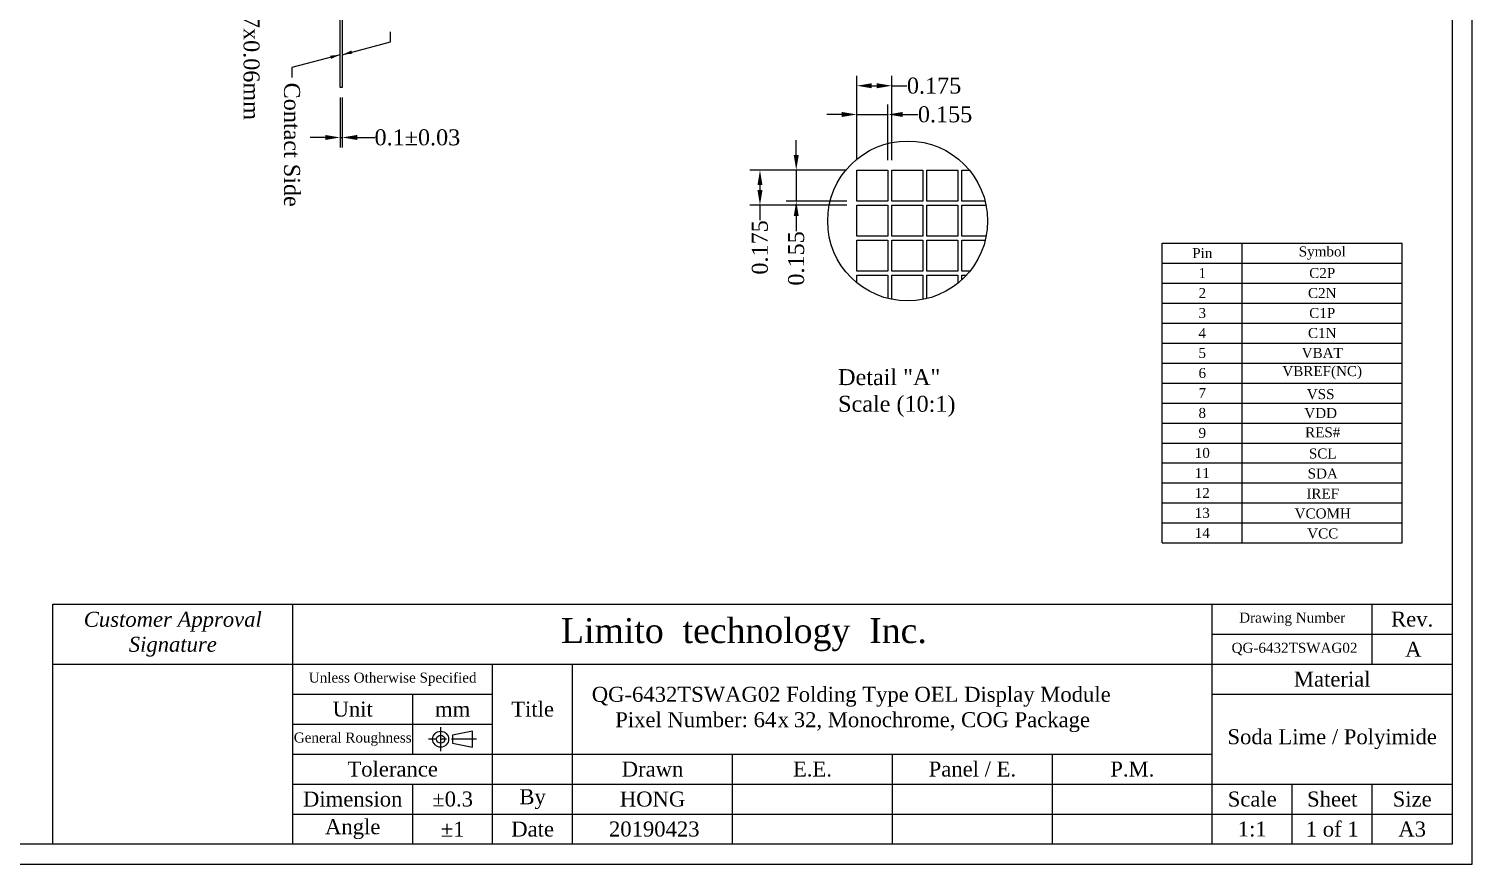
# Model space of a CAD drawing. Header units: millimetres. Extents: x -179 to 120, y 0 to 80.
# Drawn here: x 47.8 to 120, y 0 to 41.8 of the extents above; entities that cross this region are included whole.
import ezdxf

# ---------------------------------------------------------------- set-up
doc = ezdxf.new("R2010")
doc.units = ezdxf.units.MM
doc.header["$MEASUREMENT"] = 0
doc.linetypes.add('CENTER', pattern=[2, 1.25, -0.25, 0.25, -0.25])
for name, color, linetype in [('Dimension', 7, 'Continuous'), ('FPC', 30, 'Continuous'), ('Frame', 7, 'Continuous'), ('Index', 7, 'Continuous')]:
    doc.layers.add(name, color=color, linetype=linetype)
doc.styles.get("Standard").update_dxf_attribs({"font": 'TIMES.TTF'})
doc.dimstyles.get("Standard").update_dxf_attribs({"dimtxt": 0.8, "dimasz": 0.75, "dimexe": 0.5, "dimexo": 0.5, "dimgap": 0.1, "dimtad": 0, "dimdec": 3, "dimdsep": 46, "dimtxsty": 'Standard', "dimcen": 0.09, "dimadec": 0, "dimazin": 2, "dimtfac": 1, "dimtdec": 3, "dimtmove": 0, "dimatfit": 3, "dimfxl": 0, "dimtolj": 1, "dimarcsym": 0})

# ---------------------------------------------------------------- blocks, each defined once
blk = doc.blocks.new('*D16')
at = {"layer": 'Defpoints', "color": 0}
for p in [(63.375, 38.852), (63.475, 38.852), (63.475, 36.349)]:
    blk.add_point(p, dxfattribs=at)
at = {"layer": 'Dimension', "color": 0, "lineweight": -2}
for p, q in [((63.375, 38.352), (63.375, 35.849)), ((63.475, 38.352), (63.475, 35.849)), ((62.625, 36.349), (61.875, 36.349)), ((63.375, 36.349), (63.475, 36.349)), ((64.225, 36.349), (65.11, 36.349))]:
    blk.add_line(p, q, dxfattribs=at)
at = {"layer": 'Dimension', "color": 0}
for points in [[(62.625, 36.474), (62.625, 36.224), (63.375, 36.349)], [(64.225, 36.474), (64.225, 36.224), (63.475, 36.349)]]:
    blk.add_solid(points, dxfattribs=at)
at = {"layer": 'Dimension', "color": 0, "insert": (67.236, 36.349), "char_height": 0.8, "attachment_point": 5}
blk.add_mtext('\\A1;0.1±0.03', dxfattribs=at)
blk = doc.blocks.new('*D17')
at = {"color": 0, "lineweight": -2}
for p, q in [((89.216, 35.217), (89.216, 38)), ((90.766, 35.217), (90.766, 38)), ((88.466, 37.5), (87.716, 37.5)), ((89.216, 37.5), (90.766, 37.5)), ((91.516, 37.5), (92.266, 37.5))]:
    blk.add_line(p, q, dxfattribs=at)
at = {"color": 0}
for points in [[(88.466, 37.625), (88.466, 37.375), (89.216, 37.5)], [(91.516, 37.625), (91.516, 37.375), (90.766, 37.5)]]:
    blk.add_solid(points, dxfattribs=at)
at = {"layer": 'Defpoints', "color": 0}
for p in [(90.766, 37.5), (89.216, 34.717), (90.766, 34.717)]:
    blk.add_point(p, dxfattribs=at)
at = {"color": 0, "insert": (93.634, 37.5), "char_height": 0.8, "attachment_point": 5}
blk.add_mtext('\\A1;0.155', dxfattribs=at)
blk = doc.blocks.new('*D18')
at = {"color": 0, "lineweight": -2}
for p, q in [((89.216, 35.217), (89.216, 39.436)), ((90.966, 35.217), (90.966, 39.436)), ((89.966, 38.936), (90.216, 38.936)), ((90.966, 38.936), (91.716, 38.936))]:
    blk.add_line(p, q, dxfattribs=at)
at = {"color": 0}
for points in [[(89.966, 39.061), (89.966, 38.811), (89.216, 38.936)], [(90.216, 39.061), (90.216, 38.811), (90.966, 38.936)]]:
    blk.add_solid(points, dxfattribs=at)
at = {"layer": 'Defpoints', "color": 0}
for p in [(90.966, 38.936), (89.216, 34.717), (90.966, 34.717)]:
    blk.add_point(p, dxfattribs=at)
at = {"color": 0, "insert": (93.084, 38.936), "char_height": 0.8, "attachment_point": 5}
blk.add_mtext('\\A1;0.175', dxfattribs=at)
blk = doc.blocks.new('*D19')
at = {"color": 0, "lineweight": -2}
for p, q in [((86.189, 35.467), (86.189, 36.217)), ((88.716, 34.717), (85.689, 34.717)), ((86.189, 34.717), (86.189, 33.167)), ((88.716, 33.167), (85.689, 33.167)), ((86.189, 32.417), (86.189, 31.667))]:
    blk.add_line(p, q, dxfattribs=at)
at = {"color": 0}
for points in [[(86.064, 35.467), (86.314, 35.467), (86.189, 34.717)], [(86.064, 32.417), (86.314, 32.417), (86.189, 33.167)]]:
    blk.add_solid(points, dxfattribs=at)
at = {"layer": 'Defpoints', "color": 0}
for p in [(89.216, 34.717), (86.189, 33.167), (89.216, 33.167)]:
    blk.add_point(p, dxfattribs=at)
at = {"color": 0, "insert": (86.189, 30.299), "char_height": 0.8, "attachment_point": 5, "rotation": 90}
blk.add_mtext('\\A1;0.155', dxfattribs=at)
blk = doc.blocks.new('*D20')
at = {"color": 0, "lineweight": -2}
for p, q in [((88.716, 34.717), (83.874, 34.717)), ((84.374, 33.967), (84.374, 33.717)), ((88.716, 32.967), (83.874, 32.967)), ((84.374, 32.967), (84.374, 32.217))]:
    blk.add_line(p, q, dxfattribs=at)
at = {"color": 0}
for points in [[(84.249, 33.967), (84.499, 33.967), (84.374, 34.717)], [(84.249, 33.717), (84.499, 33.717), (84.374, 32.967)]]:
    blk.add_solid(points, dxfattribs=at)
at = {"layer": 'Defpoints', "color": 0}
for p in [(89.216, 34.717), (84.374, 32.967), (89.216, 32.967)]:
    blk.add_point(p, dxfattribs=at)
at = {"color": 0, "insert": (84.374, 30.849), "char_height": 0.8, "attachment_point": 5, "rotation": 90}
blk.add_mtext('\\A1;0.175', dxfattribs=at)

msp = doc.modelspace()

# ---------------------------------------------------------------- linework, layer by layer
for points in [[(89.2158, 34.7172), (90.7658, 34.7172), (90.7658, 33.1672), (89.2158, 33.1672)], [(90.9658, 34.7172), (92.5158, 34.7172), (92.5158, 33.1672), (90.9658, 33.1672)], [(92.7158, 34.7172), (94.2658, 34.7172), (94.2658, 33.1672), (92.7158, 33.1672)], [(89.2158, 32.9672), (90.7658, 32.9672), (90.7658, 31.4172), (89.2158, 31.4172)], [(90.9658, 32.9672), (92.5158, 32.9672), (92.5158, 31.4172), (90.9658, 31.4172)], [(92.7158, 32.9672), (94.2658, 32.9672), (94.2658, 31.4172), (92.7158, 31.4172)], [(89.2158, 31.2172), (90.7658, 31.2172), (90.7658, 29.6672), (89.2158, 29.6672)], [(90.9658, 31.2172), (92.5158, 31.2172), (92.5158, 29.6672), (90.9658, 29.6672)], [(92.7158, 31.2172), (94.2658, 31.2172), (94.2658, 29.6672), (92.7158, 29.6672)]]:
    msp.add_lwpolyline(points, close=True)
for points in [[(95.635, 33.1672), (94.4658, 33.1672), (94.4658, 34.7172), (94.8467, 34.7172)], [(95.6889, 31.4172), (94.4658, 31.4172), (94.4658, 32.9672), (95.681, 32.9672)], [(94.8793, 29.6672), (94.4658, 29.6672), (94.4658, 31.2172), (95.6451, 31.2172)], [(89.2158, 29.0862), (89.2158, 29.4672), (90.7658, 29.4672), (90.7658, 28.2979)], [(90.9658, 28.252), (90.9658, 29.4672), (92.5158, 29.4672), (92.5158, 28.2441)], [(92.7158, 28.2879), (92.7158, 29.4672), (94.2658, 29.4672), (94.2658, 29.0537)], [(94.4658, 29.2255), (94.4658, 29.4672), (94.7075, 29.4672)]]:
    msp.add_lwpolyline(points)
at = {"layer": 'FPC'}
msp.add_lwpolyline([(63.4748, 49.8517), (63.4748, 38.8517), (63.3748, 38.8517), (63.3748, 49.8517)], close=True, dxfattribs=at)
at = {"layer": 'Frame'}
for p, q in [((104.501, 16.0659), (104.501, 31.0659)), ((104.501, 31.0659), (116.501, 31.0659)), ((108.501, 16.0659), (108.501, 31.0659)), ((116.501, 16.0659), (116.501, 31.0659)), ((104.501, 30.0659), (116.501, 30.0659)), ((104.501, 29.0659), (116.501, 29.0659)), ((104.501, 28.0659), (116.501, 28.0659)), ((104.501, 27.0659), (116.501, 27.0659)), ((104.501, 26.0659), (116.501, 26.0659)), ((104.501, 25.0659), (116.501, 25.0659)), ((104.501, 24.0659), (116.501, 24.0659)), ((104.501, 23.0659), (116.501, 23.0659)), ((104.501, 22.0659), (116.501, 22.0659)), ((104.501, 21.0659), (116.501, 21.0659)), ((104.501, 20.0659), (116.501, 20.0659)), ((104.501, 19.0659), (116.501, 19.0659)), ((104.501, 18.0659), (116.501, 18.0659)), ((104.501, 17.0659), (116.501, 17.0659)), ((104.501, 16.0659), (116.501, 16.0659)), ((49, 13), (119, 13)), ((49, 1), (49, 13)), ((61, 1), (61, 13)), ((107, 1), (107, 13)), ((115, 10), (115, 13)), ((107, 11.5), (119, 11.5)), ((49, 10), (119, 10)), ((71, 1), (71, 10)), ((75, 1), (75, 10)), ((61, 8.5), (71, 8.5)), ((67, 5.5), (67, 8.5)), ((107, 8.5), (119, 8.5)), ((61, 7), (71, 7)), ((61, 5.5), (107, 5.5)), ((83, 1), (83, 5.5)), ((91, 1), (91, 5.5)), ((99, 1), (99, 5.5)), ((61, 4), (119, 4)), ((67, 1), (67, 4)), ((111, 1), (111, 4)), ((115, 1), (115, 4)), ((61, 2.5), (119, 2.5))]:
    msp.add_line(p, q, dxfattribs=at)
at = {"layer": 'Frame', "linetype": 'CENTER'}
for p, q in [((68.4, 6.85), (68.4, 5.65)), ((70.2, 6.25), (67.8, 6.25))]:
    msp.add_line(p, q, dxfattribs=at)
at = {"layer": 'Frame'}
for points in [[(120, 80), (0, 80), (0, 0), (120, 0)], [(119, 1), (1, 1), (1, 79), (119, 79)], [(70, 5.85), (70, 6.65), (69, 6.45), (69, 6.05)]]:
    msp.add_lwpolyline(points, close=True, dxfattribs=at)
for radius in [0.4, 0.2]:
    msp.add_circle((68.4, 6.25), radius, dxfattribs=at)
at = {"layer": 'Index'}
msp.add_circle((91.7608, 32.1722), 4, dxfattribs=at)

# ---------------------------------------------------------------- texts
at = {"layer": 'Frame'}
for s, height, p in [('Limito  technology  Inc.', 1.25, (74.4209, 11.0584)), ('QG-6432TSWAG02', 0.5, (107.9676, 10.5723)), ('A', 0.75, (116.6518, 10.375)), ('QG-6432TSWAG02 Folding Type OEL Display Module', 0.75, (75.9611, 8.1195)), ('    Pixel Number: 64 ', 0.75, (76, 6.8506)), ('x', 0.75, (85.2585, 6.8506)), (' 32, Monochrome, COG Package', 0.75, (85.7823, 6.8506)), ('20190423', 0.75, (76.8192, 1.3815))]:
    msp.add_text(s, height=height, dxfattribs=at).set_placement(p)
at = {"layer": 'Frame', "attachment_point": 5}
for s, insert, char_height in [('{\\fTimes New Roman|b0|i0|c0|p18;Pin}', (106.501, 30.5659), 0.5), ('{\\fTimes New Roman|b0|i0|c0|p18;Symbol}', (112.501, 30.5659), 0.5), ('{\\fTimes New Roman|b0|i0|c0|p18;1}', (106.501, 29.5659), 0.5), ('C2P', (112.501, 29.5659), 0.5), ('{\\fTimes New Roman|b0|i0|c0|p18;2}', (106.501, 28.5659), 0.5), ('C2N', (112.501, 28.5659), 0.5), ('{\\fTimes New Roman|b0|i0|c0|p18;3}', (106.501, 27.5659), 0.5), ('C1P', (112.501, 27.5659), 0.5), ('{\\fTimes New Roman|b0|i0|c0|p18;4}', (106.501, 26.5659), 0.5), ('C1N', (112.501, 26.5659), 0.5), ('{\\fTimes New Roman|b0|i0|c0|p18;5}', (106.501, 25.5659), 0.5), ('VBAT', (112.501, 25.5659), 0.5), ('{\\fTimes New Roman|b0|i0|c0|p18;6}', (106.501, 24.5659), 0.5), ('VBREF(NC)', (112.4985, 24.5823), 0.5), ('{\\fTimes New Roman|b0|i0|c0|p18;7}', (106.501, 23.5659), 0.5), ('VSS', (112.4224, 23.5063), 0.5), ('{\\fTimes New Roman|b0|i0|c0|p18;8}', (106.501, 22.5659), 0.5), ('VDD', (112.4224, 22.5584), 0.5), ('9', (106.501, 21.5659), 0.5), ('RES#', (112.5266, 21.5966), 0.5), ('10', (106.501, 20.5659), 0.5), ('SCL', (112.5266, 20.5367), 0.5), ('11', (106.501, 19.5659), 0.5), ('SDA', (112.5266, 19.5367), 0.5), ('12', (106.501, 18.5659), 0.5), ('IREF', (112.5266, 18.5367), 0.5), ('13', (106.501, 17.5659), 0.5), ('VCOMH', (112.5266, 17.5367), 0.5), ('14', (106.501, 16.5659), 0.5), ('VCC', (112.5266, 16.5367), 0.5), ('{\\fTimes New Roman|b0|i1|c0|p18;Customer Approval\\PSignature}', (55, 11.5), 0.75), ('{\\fTimes New Roman|b0|i0|c0|p18;Drawing Number}', (111, 12.25), 0.5), ('{\\fTimes New Roman|b0|i0|c0|p18;Rev.}', (117, 12.25), 0.75), ('{\\fTimes New Roman|b0|i0|c0|p18;Unless Otherwise Specified}', (66, 9.25), 0.5), ('{\\fTimes New Roman|b0|i0|c0|p18;Material}', (113, 9.25), 0.75), ('{\\fTimes New Roman|b0|i0|c0|p18;Unit}', (64, 7.75), 0.75), ('{\\fTimes New Roman|b0|i0|c0|p18;Title}', (73, 7.75), 0.75), ('{\\fTimes New Roman|b0|i0|c0|p18;mm}', (69, 7.75), 0.75), ('{\\fTimes New Roman|b0|i0|c0|p18;General Roughness}', (64, 6.25), 0.5), ('Soda Lime / Polyimide', (113, 6.25), 0.75), ('{\\fTimes New Roman|b0|i0|c0|p18;Tolerance}', (66, 4.75), 0.75), ('{\\fTimes New Roman|b0|i0|c0|p18;Drawn}', (79, 4.75), 0.75), ('E.E.', (87, 4.75), 0.75), ('Panel / E.', (95, 4.75), 0.75), ('P.M.', (103, 4.75), 0.75), ('{\\fTimes New Roman|b0|i0|c0|p18;Dimension}', (64, 3.25), 0.75), ('%%p0.3', (69, 3.25), 0.75), ('{\\fTimes New Roman|b0|i0|c0|p18;By}', (73, 3.25), 0.75), ('HONG', (79, 3.25), 0.75), ('{\\fTimes New Roman|b0|i0|c0|p18;Scale}', (109, 3.25), 0.75), ('{\\fTimes New Roman|b0|i0|c0|p18;Sheet}', (113, 3.25), 0.75), ('{\\fTimes New Roman|b0|i0|c0|p18;Size}', (117, 3.25), 0.75), ('{\\fTimes New Roman|b0|i0|c0|p18;Angle}', (64, 1.75), 0.75), ('{\\fTimes New Roman|b0|i0|c0|p18;1 of 1}', (113, 1.75), 0.75), ('%%p1', (69, 1.75), 0.75), ('{\\fTimes New Roman|b0|i0|c0|p18;Date}', (73, 1.75), 0.75), ('{\\fTimes New Roman|b0|i0|c0|p18;1:1}', (109, 1.75), 0.75), ('{\\fTimes New Roman|b0|i0|c0|p18;A3}', (117, 1.75), 0.75)]:
    msp.add_mtext(s, dxfattribs=dict(at, insert=insert, char_height=char_height))
at = {"layer": 'Index', "char_height": 0.8, "rotation": 270}
for s, insert, attachment_point in [('12x7x0.06mm', (58.9313, 37.2248), 6), ('{\\fTimes New Roman|b0|i0|c0|p18;Contact Side}', (60.96, 39.0921), 4)]:
    msp.add_mtext(s, dxfattribs=dict(at, insert=insert, attachment_point=attachment_point))
at = {"layer": 'Index', "insert": (88.2826, 24.7605), "char_height": 0.8, "attachment_point": 1}
msp.add_mtext('Detail "A"\\PScale (10:1)', dxfattribs=at)

# ---------------------------------------------------------------- dimensions: what is measured, and where the dimension line sits
for base, p2, text, picture, middle in [((90.9658, 38.9361), (90.9658, 34.7172), '0.175', '*D18', (93.0844, 38.9361)), ((90.7658, 37.5), (90.7658, 34.7172), '0.155', '*D17', (93.6344, 37.5))]:
    dim = msp.add_linear_dim(base=base, p1=(89.2158, 34.7172), p2=p2, text=text, dimstyle='Standard')
    dim.commit()
    dim.dimension.update_dxf_attribs({"geometry": picture, "text_midpoint": middle, "dimtype": 160})
for base, p2, text, picture, middle in [((86.1893, 33.1672), (89.2158, 33.1672), '0.155', '*D19', (86.1893, 30.2985)), ((84.374, 32.9672), (89.2158, 32.9672), '0.175', '*D20', (84.374, 30.8485))]:
    dim = msp.add_linear_dim(base=base, p1=(89.2158, 34.7172), p2=p2, angle=90, text=text, dimstyle='Standard')
    dim.commit()
    dim.dimension.update_dxf_attribs({"geometry": picture, "text_midpoint": middle})
at = {"layer": 'Dimension'}
dim = msp.add_linear_dim(base=(63.4748, 36.3487), p1=(63.3748, 38.8517), p2=(63.4748, 38.8517), angle=180, dimstyle='Standard', override={"dimtxt": 0.8, "dimasz": 0.75, "dimexe": 0.5, "dimexo": 0.5, "dimgap": 0.1, "dimtih": 0, "dimtoh": 0, "dimdec": 3, "dimzin": 8, "dimazin": 2, "dimtol": 1, "dimlim": 0, "dimtp": 0.03, "dimtm": 0.03, "dimtdec": 3, "dimtofl": 1, "dimtzin": 8}, dxfattribs=at)
dim.commit()
dim.dimension.update_dxf_attribs({"geometry": '*D16', "text_midpoint": (67.2357, 36.3487), "dimtype": 160})

# ---------------------------------------------------------------- leaders
at = {"layer": 'Index'}
for points in [[(63.4748, 40.4891), (65.8896, 41.1361), (65.8896, 41.6361)], [(63.3748, 40.4891), (60.96, 39.842), (60.96, 39.342)]]:
    msp.add_leader(points, dimstyle='Standard', override={"dimtxt": 0.5, "dimasz": 0.5, "dimexe": 0.5, "dimexo": 0.5, "dimgap": 0.1, "dimtih": 0, "dimdec": 3}, dxfattribs=at)

doc.saveas('drawing.dxf')
